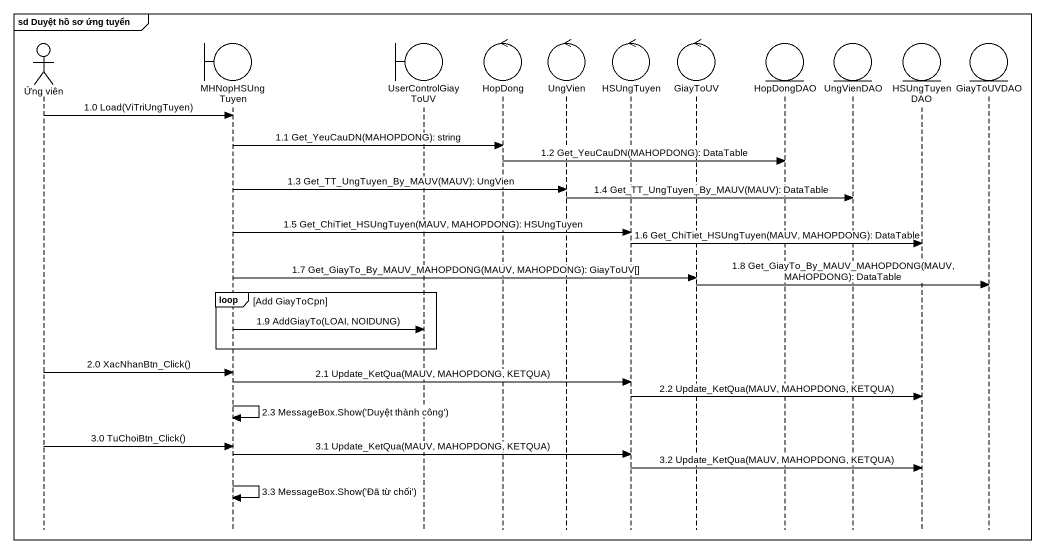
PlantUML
@startuml
mainframe sd Duyệt hồ sơ ứng tuyển
hide footbox
actor "Ứng viên" as Ứng_viên
boundary MHNopHSUngTuyen
boundary UserControlGiayToUV
control HopDong
control UngVien
control HSUngTuyen
control GiayToUV
entity HopDongDAO
entity UngVienDAO
entity HSUngTuyenDAO
entity GiayToUVDAO

Ứng_viên -> MHNopHSUngTuyen : 1.0 Load(ViTriUngTuyen)
MHNopHSUngTuyen -> HopDong : 1.1 Get_YeuCauDN(MAHOPDONG): string
HopDong -> HopDongDAO : 1.2 Get_YeuCauDN(MAHOPDONG): DataTable
MHNopHSUngTuyen -> UngVien : 1.3 Get_TT_UngTuyen_By_MAUV(MAUV): UngVien
UngVien -> UngVienDAO : 1.4 Get_TT_UngTuyen_By_MAUV(MAUV): DataTable
MHNopHSUngTuyen -> HSUngTuyen : 1.5 Get_ChiTiet_HSUngTuyen(MAUV, MAHOPDONG): HSUngTuyen
HSUngTuyen -> HSUngTuyenDAO : 1.6 Get_ChiTiet_HSUngTuyen(MAUV, MAHOPDONG): DataTable
MHNopHSUngTuyen -> GiayToUV : 1.7 Get_GiayTo_By_MAUV_MAHOPDONG(MAUV, MAHOPDONG): GiayToUV[]
GiayToUV -> GiayToUVDAO : 1.8 Get_GiayTo_By_MAUV_MAHOPDONG(MAUV, MAHOPDONG): DataTable
loop Add GiayToCpn
  MHNopHSUngTuyen -> UserControlGiayToUV : 1.9 AddGiayTo(LOAI, NOIDUNG)
end
Ứng_viên -> MHNopHSUngTuyen : 2.0 XacNhanBtn_Click()
MHNopHSUngTuyen -> HSUngTuyen : 2.1 Update_KetQua(MAUV, MAHOPDONG, KETQUA)
HSUngTuyen -> HSUngTuyenDAO : 2.2 Update_KetQua(MAUV, MAHOPDONG, KETQUA)
MHNopHSUngTuyen -> MHNopHSUngTuyen : 2.3 MessageBox.Show('Duyệt thành công')
Ứng_viên -> MHNopHSUngTuyen : 3.0 TuChoiBtn_Click()
MHNopHSUngTuyen -> HSUngTuyen : 3.1 Update_KetQua(MAUV, MAHOPDONG, KETQUA)
HSUngTuyen -> HSUngTuyenDAO : 3.2 Update_KetQua(MAUV, MAHOPDONG, KETQUA)
MHNopHSUngTuyen -> MHNopHSUngTuyen : 3.3 MessageBox.Show('Đã từ chối')
@enduml
